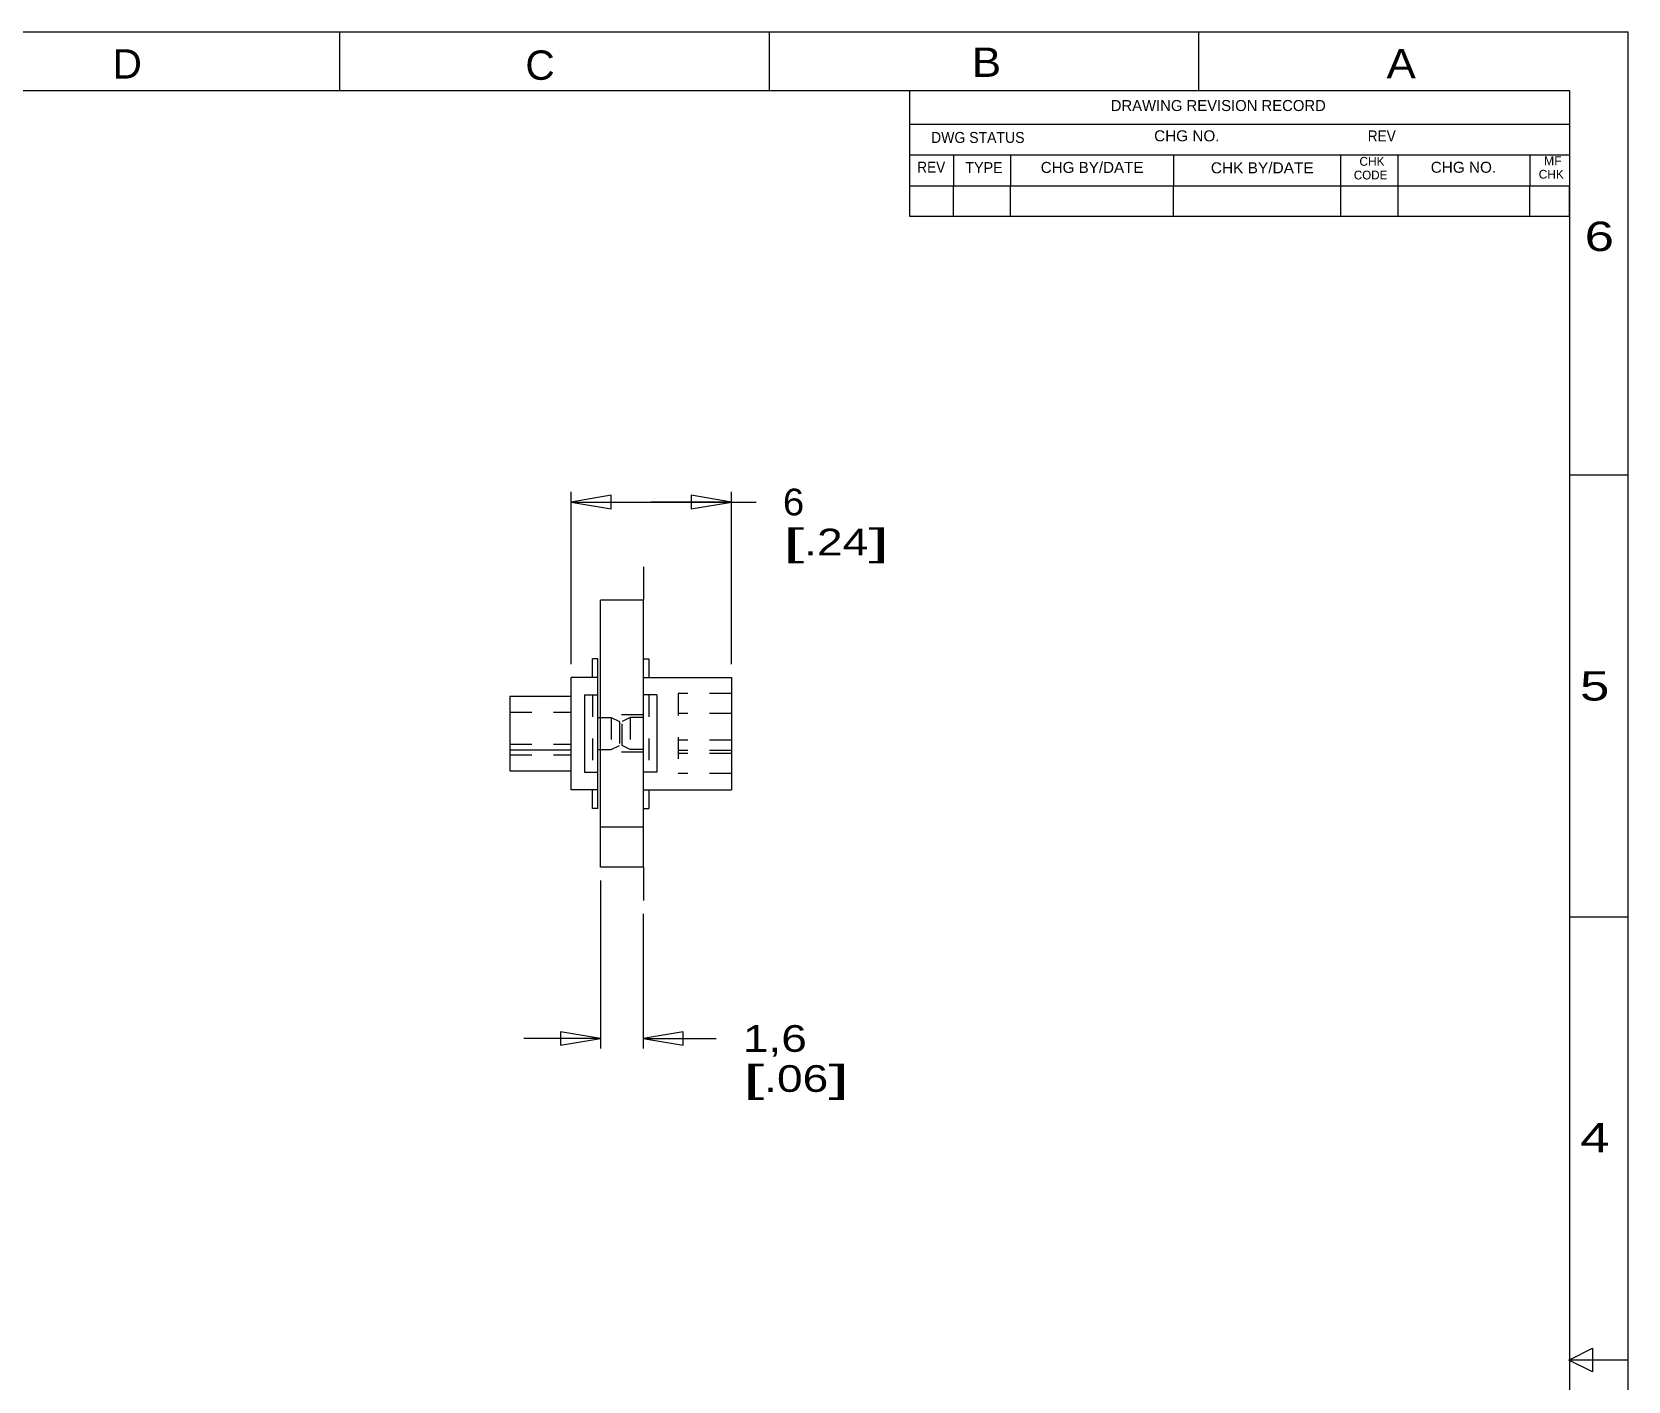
# Model space of a CAD drawing. Extents: x 21 to 278, y 4 to 203.
# Drawn here: x 158.6 to 278.2, y 101.4 to 202.5 of the extents above; entities that cross this region are included whole.
import ezdxf
from ezdxf.enums import TextEntityAlignment as Align

# ---------------------------------------------------------------- set-up
doc = ezdxf.new("R2010")
doc.units = 0
doc.header["$LTSCALE"] = 16.335
doc.header["$MEASUREMENT"] = 0
doc.linetypes.add('CENTER', pattern=[0.6, 0.375, -0.075, 0.075, -0.075])
doc.linetypes.add('HIDDEN', pattern=[0.2, 0.1, -0.1])
doc.layers.get('0').update_dxf_attribs({"linetype": 'CONTINUOUS'})
doc.layers.add('DEFAULT_1', color=7, linetype='CENTER')
doc.layers.add('DEFAULT_2', color=8, linetype='HIDDEN')
doc.styles.get("Standard").update_dxf_attribs({"font": 'txt', "width": 0.8})
doc.dimstyles.new('DIMSTYLE_1', dxfattribs={"dimtxt": 2, "dimasz": 3, "dimexe": 0.18, "dimexo": 0.0625, "dimgap": 0.09, "dimtad": 0, "dimtih": 1, "dimtoh": 1, "dimlfac": 0.5, "dimdsep": 46, "dimtxsty": 'Standard', "dimcen": 0.09, "dimadec": 0, "dimazin": 0, "dimtfac": 1, "dimtofl": 0, "dimtmove": 0, "dimatfit": 3, "dimfxl": 0, "dimtolj": 1, "dimarcsym": 0})

# ---------------------------------------------------------------- blocks, each defined once
blk = doc.blocks.new('*D5')
at = {"color": 2, "linetype": 'Continuous'}
for p, q in [((201.17, 138.94), (201.17, 126.35)), ((204.37, 136.44), (204.37, 126.35)), ((201.17, 127.1), (195.42, 127.1)), ((204.37, 127.1), (209.83, 127.1))]:
    blk.add_line(p, q, dxfattribs=at)
for points in [[(198.17, 126.6), (201.17, 127.1), (198.17, 127.6), (198.17, 126.6)], [(207.37, 127.6), (204.37, 127.1), (207.37, 126.6), (207.37, 127.6)]]:
    blk.add_lwpolyline(points, dxfattribs=at)
for s, width, p, p2 in [('1,6', 1.309091, (211.83, 126.1), (216.63, 126.1)), ('[', 2.4, (211.83, 123.1), (213.43, 123.1)), ('.06', 1.309091, (213.43, 123.1), (218.23, 123.1)), (']', 2.4, (218.23, 123.1), (219.83, 123.1))]:
    blk.add_text(s, height=2, dxfattribs=dict(at, width=width)).set_placement(p, p2, align=Align.FIT)
blk = doc.blocks.new('*D7')
at = {"color": 2, "linetype": 'Continuous'}
for p, q in [((198.97, 155.14), (198.97, 168.04)), ((210.97, 155.14), (210.97, 168.04)), ((198.97, 167.29), (204.97, 167.29)), ((210.97, 167.29), (204.97, 167.29)), ((204.97, 167.29), (212.83, 167.29))]:
    blk.add_line(p, q, dxfattribs=at)
for points in [[(201.97, 167.79), (198.97, 167.29), (201.97, 166.79), (201.97, 167.79)], [(207.97, 166.79), (210.97, 167.29), (207.97, 167.79), (207.97, 166.79)]]:
    blk.add_lwpolyline(points, dxfattribs=at)
for s, width, p, p2 in [('6', 1.2, (214.83, 166.29), (216.43, 166.29)), ('[', 2.4, (214.83, 163.29), (216.43, 163.29)), ('.24', 1.2, (216.43, 163.29), (221.23, 163.29)), (']', 2.4, (221.23, 163.29), (222.83, 163.29))]:
    blk.add_text(s, height=2, dxfattribs=dict(at, width=width)).set_placement(p, p2, align=Align.FIT)

msp = doc.modelspace()

# ---------------------------------------------------------------- linework, layer by layer
at = {"color": 3, "linetype": 'Continuous'}
for p, q in [((20.69, 202.505), (278.167, 202.505)), ((181.613, 202.505), (181.613, 198.11)), ((213.798, 202.505), (213.798, 198.11)), ((245.982, 202.505), (245.982, 198.11)), ((278.167, 3.66), (278.167, 202.505)), ((25.086, 198.11), (273.771, 198.11)), ((224.317, 198.11), (224.317, 190.988)), ((273.771, 198.11), (273.771, 8.056)), ((224.317, 195.604), (273.771, 195.604)), ((224.317, 193.296), (273.771, 193.296)), ((227.614, 193.296), (227.614, 190.988)), ((231.9, 193.296), (231.9, 190.988)), ((244.099, 193.296), (244.099, 190.988)), ((256.627, 193.296), (256.627, 190.988)), ((260.913, 193.296), (260.913, 190.988)), ((270.804, 193.296), (270.804, 190.988)), ((278.167, 169.292), (273.771, 169.292)), ((278.167, 136.189), (273.771, 136.189)), ((273.739, 103.011), (275.497, 103.89)), ((278.135, 103.011), (273.739, 103.011)), ((275.497, 102.132), (273.739, 103.011)), ((275.497, 103.89), (275.497, 102.132))]:
    msp.add_line(p, q, dxfattribs=at)
at = {"color": 2, "linetype": 'Continuous'}
for p, q in [((224.317, 190.988), (224.317, 188.696)), ((227.599, 190.988), (227.599, 188.696)), ((231.87, 190.988), (231.87, 188.696)), ((244.08, 190.988), (244.08, 188.696)), ((256.627, 190.988), (256.627, 188.696)), ((260.922, 190.988), (260.922, 188.696)), ((270.792, 190.988), (270.792, 188.696)), ((273.76, 190.988), (273.76, 188.696)), ((224.317, 188.696), (273.76, 188.696))]:
    msp.add_line(p, q, dxfattribs=at)
at = {"color": 7, "linetype": 'Continuous'}
for p, q in [((224.317, 190.988), (273.771, 190.988)), ((201.175, 139.94), (201.175, 159.94)), ((204.375, 159.94), (201.175, 159.94)), ((204.375, 139.94), (204.375, 159.94)), ((200.575, 154.14), (200.575, 155.54)), ((200.975, 155.54), (200.575, 155.54)), ((200.975, 144.34), (200.975, 155.54)), ((204.375, 155.54), (204.775, 155.54)), ((204.775, 155.54), (204.775, 154.14)), ((198.975, 145.74), (198.975, 154.14)), ((200.975, 154.14), (198.975, 154.14)), ((204.375, 154.14), (210.975, 154.14)), ((210.975, 154.14), (210.975, 145.74)), ((194.375, 152.74), (194.375, 147.14)), ((194.375, 152.74), (198.975, 152.74)), ((199.975, 152.84), (199.975, 147.04)), ((199.975, 152.84), (200.975, 152.84)), ((205.375, 152.84), (204.375, 152.84)), ((205.375, 152.84), (205.375, 147.04)), ((200.975, 151.14), (201.175, 151.14)), ((194.375, 148.725), (198.975, 148.725)), ((200.975, 148.74), (201.175, 148.74)), ((194.375, 147.14), (198.975, 147.14)), ((199.975, 147.04), (200.975, 147.04)), ((205.375, 147.04), (204.375, 147.04)), ((200.975, 145.74), (198.975, 145.74)), ((200.575, 144.34), (200.575, 145.74)), ((204.375, 145.74), (210.975, 145.74)), ((204.775, 145.74), (204.775, 144.34)), ((200.975, 144.34), (200.575, 144.34)), ((204.375, 144.34), (204.775, 144.34)), ((204.375, 142.94), (201.175, 142.94)), ((204.375, 139.94), (201.175, 139.94))]:
    msp.add_line(p, q, dxfattribs=at)
at = {"layer": 'DEFAULT_1', "color": 2, "linetype": 'CENTER'}
for p, q in [((204.375, 162.44), (204.375, 159.94)), ((204.375, 139.94), (204.375, 137.44))]:
    msp.add_line(p, q, dxfattribs=at)
at = {"layer": 'DEFAULT_2', "color": 8, "linetype": 'HIDDEN'}
for p, q in [((200.575, 152.84), (200.575, 147.04)), ((204.775, 152.84), (204.775, 147.04)), ((210.975, 152.94), (206.975, 152.94)), ((206.975, 152.94), (206.975, 146.94)), ((194.375, 151.54), (198.975, 151.54)), ((204.375, 151.34), (201.175, 151.34)), ((201.175, 151.14), (201.975, 151.14)), ((201.975, 151.14), (201.975, 148.74)), ((201.975, 151.14), (202.575, 150.84)), ((202.575, 150.84), (202.575, 149.04)), ((203.375, 151.14), (202.775, 150.84)), ((202.775, 149.04), (202.775, 150.84)), ((203.375, 151.14), (203.375, 148.74)), ((204.375, 151.14), (203.375, 151.14)), ((210.975, 151.44), (206.975, 151.44)), ((194.375, 149.14), (198.975, 149.14)), ((194.375, 148.34), (198.975, 148.34)), ((201.175, 148.74), (201.975, 148.74)), ((204.375, 148.54), (201.175, 148.54)), ((201.975, 148.74), (202.575, 149.04)), ((203.375, 148.74), (202.775, 149.04)), ((204.375, 148.74), (203.375, 148.74)), ((210.975, 149.44), (206.975, 149.44)), ((210.975, 148.677), (206.975, 148.677)), ((210.975, 148.44), (206.975, 148.44)), ((210.975, 146.94), (206.975, 146.94))]:
    msp.add_line(p, q, dxfattribs=at)

# ---------------------------------------------------------------- texts
at = {"color": 2, "linetype": 'Continuous', "oblique": 0.00002}
for s, height, width, p, p2 in [('D', 2.198, 1.5, (164.603, 199.013), (166.801, 199.013)), ('C', 2.198, 1.5, (195.534, 198.92), (197.732, 198.92)), ('B', 2.198, 1.5, (228.991, 199.137), (231.189, 199.137)), ('A', 2.198, 1.5, (260.066, 199.029), (262.264, 199.029)), ('DRAWING REVISION RECORD', 0.82422, 0.875399, (239.401, 196.579), (255.515, 196.579)), ('DWG STATUS', 0.8242, 0.850025, (225.934, 194.188), (232.94, 194.188)), ('CHG NO.', 0.8242, 0.991633, (242.649, 194.311), (247.553, 194.311)), ('REV', 0.8242, 0.849969, (258.659, 194.3), (260.76, 194.3)), ('REV', 0.8242, 0.850026, (224.897, 191.962), (226.999, 191.962)), ('TYPE', 0.8242, 0.9273, (228.501, 191.926), (231.304, 191.926)), ('CHG BY/DATE', 0.82422, 0.876533, (234.151, 191.942), (241.857, 191.942)), ('CHK BY/DATE', 0.82422, 0.876533, (246.9, 191.912), (254.606, 191.912)), ('CHK', 0.6594, 1.068736, (258.037, 192.481), (259.916, 192.481)), ('CHG NO.', 0.8242, 0.991633, (263.379, 191.954), (268.283, 191.954)), ('MF', 0.6594, 1.199985, (271.868, 192.522), (273.187, 192.522)), ('CODE', 0.6594, 1.03635, (257.616, 191.455), (260.122, 191.455)), ('CHK', 0.6594, 1.068736, (271.472, 191.512), (273.351, 191.512)), ('6', 2.198, 1.5, (274.914, 186.095), (277.112, 186.095)), ('5', 2.198, 1.5, (274.565, 152.415), (276.763, 152.415)), ('4', 2.198, 1.5, (274.582, 118.567), (276.78, 118.567))]:
    msp.add_text(s, height=height, dxfattribs=dict(at, width=width)).set_placement(p, p2, align=Align.FIT)

# ---------------------------------------------------------------- dimensions: what is measured, and where the dimension line sits
at = {"color": 2, "linetype": 'Continuous'}
for base, p1, p2, picture, middle in [((210.975, 167.29), (198.975, 155.14), (210.975, 155.14), '*D7', (218.835, 165.79)), ((204.375, 127.104), (201.175, 138.94), (204.375, 136.44), '*D5', (215.834, 125.604))]:
    dim = msp.add_linear_dim(base=base, p1=p1, p2=p2, dimstyle='DIMSTYLE_1', dxfattribs=at)
    dim.commit()
    dim.dimension.update_dxf_attribs({"geometry": picture, "text_midpoint": middle, "dimtype": 160})

doc.saveas('drawing.dxf')
